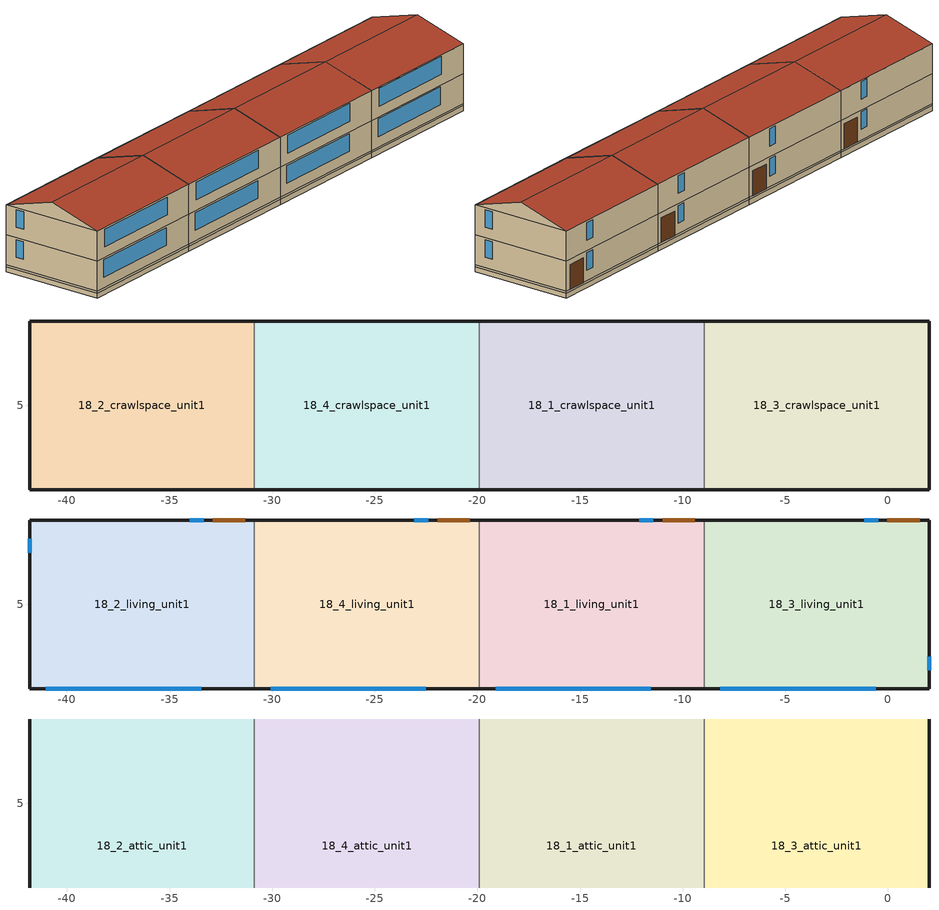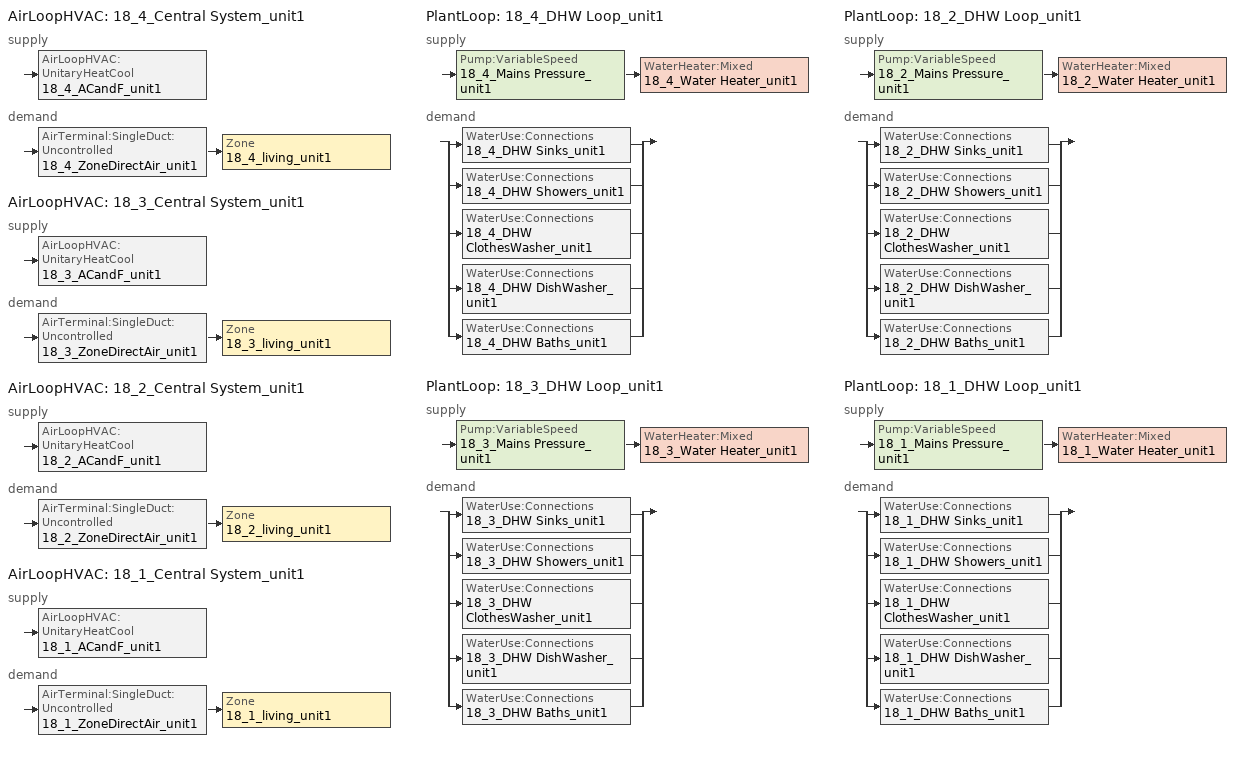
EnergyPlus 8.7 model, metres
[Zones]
18_4_crawlspace_unit1
 floor ground (HPSlab): -19.91,0.88 -30.87,0.88 -30.87,9.1 -19.91,9.1 z0.24
 wall outside (HPWall): -30.87,0.88 -19.91,0.88 / -19.91,9.1 -30.87,9.1 z0.65:0.79
 wall ground (HPWall): -30.87,0.88 -19.91,0.88 / -19.91,9.1 -30.87,9.1 z0.24:0.65
 wall to 18_1_crawlspace_unit1 (HPWall): -19.91,0.88 -19.91,9.1 z0.65:0.79; -19.91,0.88 -19.91,9.1 z0.24:0.65
 wall to 18_2_crawlspace_unit1 (HPWall): -30.87,9.1 -30.87,0.88 z0.65:0.79; -30.87,9.1 -30.87,0.88 z0.24:0.65
18_3_crawlspace_unit1
 floor ground (HPSlab): 2,0.88 -8.96,0.88 -8.96,9.1 2,9.1 z0.24
 wall outside (HPWall): -8.96,0.88 2,0.88 2,9.1 -8.96,9.1 z0.65:0.79
 wall ground (HPWall): -8.96,0.88 2,0.88 2,9.1 -8.96,9.1 z0.24:0.65
 wall to 18_1_crawlspace_unit1 (HPWall): -8.96,9.1 -8.96,0.88 z0.65:0.79; -8.96,9.1 -8.96,0.88 z0.24:0.65
18_2_crawlspace_unit1
 floor ground (HPSlab): -30.87,0.88 -41.83,0.88 -41.83,9.1 -30.87,9.1 z0.24
 wall outside (HPWall): -30.87,9.1 -41.83,9.1 -41.83,0.88 -30.87,0.88 z0.65:0.79
 wall ground (HPWall): -30.87,9.1 -41.83,9.1 -41.83,0.88 -30.87,0.88 z0.24:0.65
18_1_crawlspace_unit1
 floor ground (HPSlab): -8.96,0.88 -19.91,0.88 -19.91,9.1 -8.96,9.1 z0.24
 wall outside (HPWall): -19.91,0.88 -8.96,0.88 / -8.96,9.1 -19.91,9.1 z0.65:0.79
 wall ground (HPWall): -19.91,0.88 -8.96,0.88 / -8.96,9.1 -19.91,9.1 z0.24:0.65
18_4_living_unit1
 floor adiabatic (Interior Floor): -19.91,0.88 -30.87,0.88 -30.87,9.1 -19.91,9.1 z3.13
 floor to 18_4_crawlspace_unit1 (Exterior Floor): -19.91,0.88 -30.87,0.88 -30.87,9.1 -19.91,9.1 z0.79
 wall outside (HPWall): -30.87,0.88 -19.91,0.88 / -19.91,9.1 -30.87,9.1 z0.79:3.13; -30.87,0.88 -19.91,0.88 / -19.91,9.1 -30.87,9.1 z3.13:5.47
 wall to 18_1_living_unit1 (HPWall): -19.91,0.88 -19.91,9.1 z0.79:3.13; -19.91,0.88 -19.91,9.1 z3.13:5.47
 wall to 18_2_living_unit1 (HPWall): -30.87,9.1 -30.87,0.88 z0.79:3.13; -30.87,9.1 -30.87,0.88 z3.13:5.47
 window (Dbl Elec Abs Bleached 6mm/13mm Air): -30.08,0.88 -22.61,0.88 / -22.39,9.1 -23.06,9.1 z1.61:2.99; -29.97,0.88 -22.51,0.88 / -22.39,9.1 -23.07,9.1 z3.95:5.33
 door (Exterior Door): -20.37,9.1 -21.94,9.1 z0.79:2.71
 ceiling to 18_4_attic_unit1 (Interior Ceiling): -30.87,0.88 -19.91,0.88 -19.91,9.1 -30.87,9.1 z5.47
18_3_living_unit1
 floor adiabatic (Interior Floor): 2,0.88 -8.96,0.88 -8.96,9.1 2,9.1 z3.13
 floor to 18_3_crawlspace_unit1 (Exterior Floor): 2,0.88 -8.96,0.88 -8.96,9.1 2,9.1 z0.79
 wall outside (HPWall): -8.96,0.88 2,0.88 2,9.1 -8.96,9.1 z0.79:3.13; -8.96,0.88 2,0.88 2,9.1 -8.96,9.1 z3.13:5.47
 wall to 18_1_living_unit1 (HPWall): -8.96,9.1 -8.96,0.88 z0.79:3.13; -8.96,9.1 -8.96,0.88 z3.13:5.47
 window (Dbl Elec Abs Bleached 6mm/13mm Air): -8.16,0.88 -0.7,0.88 / -0.48,9.1 -1.15,9.1 / 2,1.79 2,2.45 z1.61:2.99; -8.05,0.88 -0.6,0.88 / -0.48,9.1 -1.16,9.1 / 2,1.79 2,2.44 z3.95:5.33
 door (Exterior Door): 1.55,9.1 -0.03,9.1 z0.79:2.71
 ceiling to 18_3_attic_unit1 (Interior Ceiling): -8.96,0.88 2,0.88 2,9.1 -8.96,9.1 z5.47
18_2_living_unit1
 floor adiabatic (Interior Floor): -30.87,0.88 -41.83,0.88 -41.83,9.1 -30.87,9.1 z3.13
 floor to 18_2_crawlspace_unit1 (Exterior Floor): -30.87,0.88 -41.83,0.88 -41.83,9.1 -30.87,9.1 z0.79
 wall outside (HPWall): -30.87,9.1 -41.83,9.1 -41.83,0.88 -30.87,0.88 z0.79:3.13; -30.87,9.1 -41.83,9.1 -41.83,0.88 -30.87,0.88 z3.13:5.47
 window (Dbl Elec Abs Bleached 6mm/13mm Air): -41.03,0.88 -33.57,0.88 / -33.35,9.1 -34.02,9.1 / -41.83,8.2 -41.83,7.53 z1.61:2.99; -40.92,0.88 -33.47,0.88 / -33.35,9.1 -34.03,9.1 / -41.83,8.2 -41.83,7.5 z3.95:5.33
 door (Exterior Door): -31.32,9.1 -32.89,9.1 z0.79:2.71
 ceiling to 18_2_attic_unit1 (Interior Ceiling): -41.83,0.88 -30.87,0.88 -30.87,9.1 -41.83,9.1 z5.47
18_1_living_unit1
 floor adiabatic (Interior Floor): -8.96,0.88 -19.91,0.88 -19.91,9.1 -8.96,9.1 z3.13
 floor to 18_1_crawlspace_unit1 (Exterior Floor): -8.96,0.88 -19.91,0.88 -19.91,9.1 -8.96,9.1 z0.79
 wall outside (HPWall): -19.91,0.88 -8.96,0.88 / -8.96,9.1 -19.91,9.1 z0.79:3.13; -19.91,0.88 -8.96,0.88 / -8.96,9.1 -19.91,9.1 z3.13:5.47
 window (Dbl Elec Abs Bleached 6mm/13mm Air): -19.12,0.88 -11.65,0.88 / -11.43,9.1 -12.11,9.1 z1.61:2.99; -19.01,0.88 -11.55,0.88 / -11.43,9.1 -12.12,9.1 z3.95:5.33
 door (Exterior Door): -9.41,9.1 -10.98,9.1 z0.79:2.71
 ceiling to 18_1_attic_unit1 (Interior Ceiling): -19.91,0.88 -8.96,0.88 -8.96,9.1 -19.91,9.1 z5.47
18_4_attic_unit1
 wall to 18_1_attic_unit1 (HPWall): -19.91,0.88,5.47 -19.91,9.1,5.47 -19.91,4.99,6.7
 wall to 18_2_attic_unit1 (HPWall): -30.87,9.1,5.47 -30.87,0.88,5.47 -30.87,4.99,6.7
 roof outside (HPRoof): -30.87,0.88,5.47 -19.91,0.88,5.47 -19.91,4.99,6.7 -30.87,4.99,6.7; -19.91,9.1,5.47 -30.87,9.1,5.47 -30.87,4.99,6.7 -19.91,4.99,6.7
18_3_attic_unit1
 wall outside (HPWall): 2,0.88,5.47 2,9.1,5.47 2,4.99,6.7
 wall to 18_1_attic_unit1 (HPWall): -8.96,9.1,5.47 -8.96,0.88,5.47 -8.96,4.99,6.7
 roof outside (HPRoof): -8.96,0.88,5.47 2,0.88,5.47 2,4.99,6.7 -8.96,4.99,6.7; 2,9.1,5.47 -8.96,9.1,5.47 -8.96,4.99,6.7 2,4.99,6.7
18_2_attic_unit1
 wall outside (HPWall): -41.83,9.1,5.47 -41.83,0.88,5.47 -41.83,4.99,6.7
 roof outside (HPRoof): -41.83,0.88,5.47 -30.87,0.88,5.47 -30.87,4.99,6.7 -41.83,4.99,6.7; -30.87,9.1,5.47 -41.83,9.1,5.47 -41.83,4.99,6.7 -30.87,4.99,6.7
18_1_attic_unit1
 roof outside (HPRoof): -19.91,0.88,5.47 -8.96,0.88,5.47 -8.96,4.99,6.7 -19.91,4.99,6.7; -8.96,9.1,5.47 -19.91,9.1,5.47 -19.91,4.99,6.7 -8.96,4.99,6.7
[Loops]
AirLoopHVAC '18_4_Central System_unit1'
 supply: AirLoopHVAC:UnitaryHeatCool '18_4_ACandF_unit1'
 demand: AirTerminal:SingleDuct:Uncontrolled '18_4_ZoneDirectAir_unit1' > Zone '18_4_living_unit1'
AirLoopHVAC '18_3_Central System_unit1'
 supply: AirLoopHVAC:UnitaryHeatCool '18_3_ACandF_unit1'
 demand: AirTerminal:SingleDuct:Uncontrolled '18_3_ZoneDirectAir_unit1' > Zone '18_3_living_unit1'
AirLoopHVAC '18_2_Central System_unit1'
 supply: AirLoopHVAC:UnitaryHeatCool '18_2_ACandF_unit1'
 demand: AirTerminal:SingleDuct:Uncontrolled '18_2_ZoneDirectAir_unit1' > Zone '18_2_living_unit1'
AirLoopHVAC '18_1_Central System_unit1'
 supply: AirLoopHVAC:UnitaryHeatCool '18_1_ACandF_unit1'
 demand: AirTerminal:SingleDuct:Uncontrolled '18_1_ZoneDirectAir_unit1' > Zone '18_1_living_unit1'
PlantLoop '18_4_DHW Loop_unit1'
 supply: Pump:VariableSpeed '18_4_Mains Pressure_unit1' > WaterHeater:Mixed '18_4_Water Heater_unit1'
 demand: split
  | WaterUse:Connections '18_4_DHW Sinks_unit1'
  | WaterUse:Connections '18_4_DHW Showers_unit1'
  | WaterUse:Connections '18_4_DHW ClothesWasher_unit1'
  | WaterUse:Connections '18_4_DHW DishWasher_unit1'
  | WaterUse:Connections '18_4_DHW Baths_unit1'
PlantLoop '18_3_DHW Loop_unit1'
 supply: Pump:VariableSpeed '18_3_Mains Pressure_unit1' > WaterHeater:Mixed '18_3_Water Heater_unit1'
 demand: split
  | WaterUse:Connections '18_3_DHW Sinks_unit1'
  | WaterUse:Connections '18_3_DHW Showers_unit1'
  | WaterUse:Connections '18_3_DHW ClothesWasher_unit1'
  | WaterUse:Connections '18_3_DHW DishWasher_unit1'
  | WaterUse:Connections '18_3_DHW Baths_unit1'
PlantLoop '18_2_DHW Loop_unit1'
 supply: Pump:VariableSpeed '18_2_Mains Pressure_unit1' > WaterHeater:Mixed '18_2_Water Heater_unit1'
 demand: split
  | WaterUse:Connections '18_2_DHW Sinks_unit1'
  | WaterUse:Connections '18_2_DHW Showers_unit1'
  | WaterUse:Connections '18_2_DHW ClothesWasher_unit1'
  | WaterUse:Connections '18_2_DHW DishWasher_unit1'
  | WaterUse:Connections '18_2_DHW Baths_unit1'
PlantLoop '18_1_DHW Loop_unit1'
 supply: Pump:VariableSpeed '18_1_Mains Pressure_unit1' > WaterHeater:Mixed '18_1_Water Heater_unit1'
 demand: split
  | WaterUse:Connections '18_1_DHW Sinks_unit1'
  | WaterUse:Connections '18_1_DHW Showers_unit1'
  | WaterUse:Connections '18_1_DHW ClothesWasher_unit1'
  | WaterUse:Connections '18_1_DHW DishWasher_unit1'
  | WaterUse:Connections '18_1_DHW Baths_unit1'
[Building]
SF+CZ5AWH+USA_IL_Chicago-OHare.Intl.AP.725300+elecres+crawlspace+IECC_2018: North Axis {deg}=0; Terrain=Suburbs; Loads Convergence Tolerance Value=0.04; Temperature Convergence Tolerance Value {deltaC}=0.4; Solar Distribution=FullExterior; Maximum Number of Warmup Days=25; Minimum Number of Warmup Days=6
[Site:Location]
Chicago Ohare Intl Ap_IL_USA Design_Conditions: Latitude {deg}=41.98; Longitude {deg}=-87.92; Time Zone {hr}=-6; Elevation {m}=201
[SizingPeriod:WeatherFileDays] Day of Week for Start Day=Monday; Use Weather File Daylight Saving Period=Yes; Use Weather File Rain and Snow Indicators=Yes
Name | Begin Month | Begin Day of Month | End Month | End Day of Month
HDD | 11 | 20 | 11 | 20
CDD | 7 | 21 | 7 | 21
HDD3 | 12 | 20 | 12 | 20
CDD2 | 5 | 23 | 5 | 23
CDD3 | 5 | 30 | 5 | 30
[Site:GroundTemperature:BuildingSurface]
4.4, 3.3, 2.3, 1.8, 2, 4, 6.8, 9.3, 10.1, 9.6, 7.8, 6
[Site:WaterMainsTemperature]
Calculation Method=Correlation; Annual Average Outdoor Air Temperature {C}=9.925; Maximum Difference In Monthly Average Outdoor Air Temperatures {deltaC}=28.7
[Material]
Name | Roughness | Thickness {m} | Conductivity {W/m-K} | Density {kg/m3} | Specific Heat {J/kg-K} | Thermal Absorptance | Solar Absorptance | Visible Absorptance
ceil_consol_layer | Rough | 0.400206 | 0.0617176 | 41.9286 | 776.251
floor_consol_layer | Rough | 0.23495 | 0.0515515 | 55.074 | 916.9311
Drywall_1/2in | MediumSmooth | 0.0127 | 0.16009 | 800.923 | 1087.84
Plywood_3/4in | Rough | 0.01905 | 0.115458 | 544.68 | 674.54 | 0.9 | 0.7 | 0.7
Carpet_n_pad | MediumSmooth | 0.0254001 | 0.0601314 | 32.0369 | 836.8 | 0.9 | 0.7 | 0.7
door_const | Smooth | 0.0422696 | 0.0720096 | 512.64 | 767.58
Std Wood 6inch | MediumSmooth | 0.15 | 0.12 | 540 | 1210 | 0.9 | 0.7 | 0.7
Wall Insulation HP | MediumRough | 0.32972 | 0.049 | 265 | 836.8 | 0.9 | 0.7 | 0.7
Roof Insulation HP | MediumRough | 0.68799 | 0.049 | 265 | 836.8 | 0.9 | 0.7 | 0.7
Slab Insulation HP | MediumRough | 0.04439 | 0.049 | 265 | 836.8 | 0.9 | 0.7 | 0.7
HW CONCRETE | Rough | 0.1016 | 1.311 | 2240 | 836.8 | 0.9 | 0.7 | 0.7
1/2IN Gypsum | Smooth | 0.0127 | 0.16 | 784.9 | 830 | 0.9 | 0.92 | 0.92
1IN Stucco | Smooth | 0.0253 | 0.6918 | 1858 | 837 | 0.9 | 0.92 | 0.92
8IN CONCRETE HW | Rough | 0.2032 | 1.311 | 2240 | 836.8 | 0.9 | 0.7 | 0.7
Roof Membrane | VeryRough | 0.0095 | 0.16 | 1121.29 | 1460 | 0.9 | 0.7 | 0.7
Metal Decking | MediumSmooth | 0.0015 | 45.006 | 7680 | 418.4 | 0.9 | 0.7 | 0.3
[Material:NoMass]
CP02 CARPET PAD: Roughness=VeryRough; Thermal Resistance {m2-K/W}=0.2165; Thermal Absorptance=0.9; Solar Absorptance=0.7; Visible Absorptance=0.8
[WindowMaterial:SimpleGlazingSystem]
Glass: U-Factor {W/m2-K}=1.70358; Solar Heat Gain Coefficient=0.3344; Visible Transmittance=0.88
[WindowMaterial:Glazing] Optical Data Type=SpectralAverage; Thickness {m}=0.012; Infrared Transmittance at Normal Incidence=0; Front Side Infrared Hemispherical Emissivity=0.84; Conductivity {W/m-K}=0.9
Name | Solar Transmittance at Normal Incidence | Front Side Solar Reflectance at Normal Incidence | Back Side Solar Reflectance at Normal Incidence | Visible Transmittance at Normal Incidence | Front Side Visible Reflectance at Normal Incidence | Back Side Visible Reflectance at Normal Incidence | Back Side Infrared Hemispherical Emissivity
ECABS-2 BLEACHED 6MM | 0.814 | 0.086 | 0.086 | 0.847 | 0.099 | 0.099 | 0.1
ECABS-2 COLORED 6MM | 0.111 | 0.179 | 0.179 | 0.128 | 0.081 | 0.081 | 0.1
CLEAR 12MM | 0.653 | 0.064 | 0.064 | 0.841 | 0.077 | 0.077 | 0.84
[WindowMaterial:Gas]
ARGON 13MM: Gas Type=Argon; Thickness {m}=0.0127
[WindowMaterial:Blind]
int_blind: Slat Orientation=Horizontal; Slat Width {m}=0.025; Slat Separation {m}=0.01875; Slat Thickness {m}=0.001; Slat Angle {deg}=45; Slat Conductivity {W/m-K}=221; Slat Beam Solar Transmittance=0; Front Side Slat Beam Solar Reflectance=0.5; Back Side Slat Beam Solar Reflectance=0.5; Slat Diffuse Solar Transmittance=0; Front Side Slat Diffuse Solar Reflectance=0.5; Back Side Slat Diffuse Solar Reflectance=0.5; Slat Beam Visible Transmittance=0; Front Side Slat Beam Visible Reflectance=0.5; Back Side Slat Beam Visible Reflectance=0.5; Slat Diffuse Visible Transmittance=0; Front Side Slat Diffuse Visible Reflectance=0.5; Back Side Slat Diffuse Visible Reflectance=0.5; Slat Infrared Hemispherical Transmittance=0; Front Side Slat Infrared Hemispherical Emissivity=0.9; Back Side Slat Infrared Hemispherical Emissivity=0.9; Blind to Glass Distance {m}=0.05; Blind Top Opening Multiplier=0.5; Blind Bottom Opening Multiplier=0.5; Blind Left Side Opening Multiplier=0.5; Blind Right Side Opening Multiplier=0.5
[Construction]
InteriorFurnishings: Std Wood 6inch
Exterior Floor: floor_consol_layer, Plywood_3/4in, Carpet_n_pad
Interior Floor: Plywood_3/4in, Carpet_n_pad
Interior Ceiling: ceil_consol_layer, Drywall_1/2in
Exterior Door: door_const
window_w_blinds: Glass, int_blind
HPWall: 1IN Stucco, 8IN CONCRETE HW, Wall Insulation HP, 1/2IN Gypsum
HPRoof: Roof Membrane, Roof Insulation HP, Metal Decking
HPSlab: HW CONCRETE, Slab Insulation HP, CP02 CARPET PAD
Dbl Elec Abs Bleached 6mm/13mm Air: ECABS-2 BLEACHED 6MM, ARGON 13MM, CLEAR 12MM, ARGON 13MM, CLEAR 12MM
Dbl Elec Abs Colored 6mm/13mm Air: ECABS-2 COLORED 6MM, ARGON 13MM, CLEAR 12MM, ARGON 13MM, CLEAR 12MM
[WindowProperty:ShadingControl] Glare Control Is Active=No
Name | Shading Type | Construction with Shading | Shading Control Type | Schedule | Shading Control Is Scheduled | Setpoint {W/m2, W or deg C}
18_4_Shades; 18_3_Shades; 18_2_Shades; 18_1_Shades | InteriorBlind | window_w_blinds | OnIfScheduleAllows | 18_shading_2012iecc | Yes
18_4_ECW; 18_3_ECW; 18_2_ECW; 18_1_ECW | SwitchableGlazing | Dbl Elec Abs Colored 6mm/13mm Air | OnIfHighZoneAirTemperature |  | No | 24
[Zone] Multiplier=1
18_4_living_unit1; 18_4_attic_unit1; 18_4_crawlspace_unit1; 18_3_living_unit1; 18_3_attic_unit1; 18_3_crawlspace_unit1; 18_2_living_unit1; 18_2_attic_unit1; 18_2_crawlspace_unit1; 18_1_living_unit1; 18_1_attic_unit1; 18_1_crawlspace_unit1
[InternalMass] Construction=InteriorFurnishings; Surface Area {m2}=9.89591
Name | Zone
18_4_Internalmass_unit1 | 18_4_living_unit1
18_3_Internalmass_unit1 | 18_3_living_unit1
18_2_Internalmass_unit1 | 18_2_living_unit1
18_1_Internalmass_unit1 | 18_1_living_unit1
[People] Number of People Schedule=18_Occupancy; Number of People Calculation Method=People; Number of People=3; Fraction Radiant=0; Sensible Heat Fraction=autocalculate; Activity Level Schedule=18_activity_sch; Enable ASHRAE 55 Comfort Warnings=No; Mean Radiant Temperature Calculation Type=ZoneAveraged
Name | Zone or ZoneList
18_4_people_unit1 | 18_4_living_unit1
18_3_people_unit1 | 18_3_living_unit1
18_2_people_unit1 | 18_2_living_unit1
18_1_people_unit1 | 18_1_living_unit1
[Lights] Schedule=18_InteriorLightingHE; Design Level Calculation Method=Watts/Area; Return Air Fraction=0; Fraction Radiant=0.2; Fraction Visible=0.6; Fraction Replaceable=0
Name | Zone or ZoneList | Watts per Zone Floor Area {W/m2}
18_4_Living Hardwired Lighting1 | 18_4_living_unit1 | 0.69
18_4_Living Plug-in Lighting1 | 18_4_living_unit1 | 0.29
18_3_Living Hardwired Lighting1 | 18_3_living_unit1 | 0.69
18_3_Living Plug-in Lighting1 | 18_3_living_unit1 | 0.29
18_2_Living Hardwired Lighting1 | 18_2_living_unit1 | 0.69
18_2_Living Plug-in Lighting1 | 18_2_living_unit1 | 0.29
18_1_Living Hardwired Lighting1 | 18_1_living_unit1 | 0.69
18_1_Living Plug-in Lighting1 | 18_1_living_unit1 | 0.29
[ElectricEquipment] Schedule=18_INTERMITTENT; Design Level Calculation Method=EquipmentLevel; Design Level {W}=500; Fraction Latent=0; Fraction Radiant=0.3; Fraction Lost=0
Name | Zone or ZoneList
18_4_LIVING ZONE ElecEq | 18_4_living_unit1
18_3_LIVING ZONE ElecEq | 18_3_living_unit1
18_2_LIVING ZONE ElecEq | 18_2_living_unit1
18_1_LIVING ZONE ElecEq | 18_1_living_unit1
[ZoneInfiltration:DesignFlowRate] Schedule=18_INF-SCHED; Design Flow Rate Calculation Method=AirChanges/Hour; Air Changes per Hour {1/hr}=0.1; Constant Term Coefficient=1; Temperature Term Coefficient=0; Velocity Term Coefficient=0; Velocity Squared Term Coefficient=0
Name | Zone or ZoneList
18_4_LIVING ZONE Infil 1 | 18_4_living_unit1
18_4_ATTIC ZONE Infil 1 | 18_4_attic_unit1
18_4_Infl_Crawl | 18_4_crawlspace_unit1
18_3_LIVING ZONE Infil 1 | 18_3_living_unit1
18_3_ATTIC ZONE Infil 1 | 18_3_attic_unit1
18_3_Infl_Crawl | 18_3_crawlspace_unit1
18_2_LIVING ZONE Infil 1 | 18_2_living_unit1
18_2_ATTIC ZONE Infil 1 | 18_2_attic_unit1
18_2_Infl_Crawl | 18_2_crawlspace_unit1
18_1_LIVING ZONE Infil 1 | 18_1_living_unit1
18_1_ATTIC ZONE Infil 1 | 18_1_attic_unit1
18_1_Infl_Crawl | 18_1_crawlspace_unit1
[ZoneVentilation:DesignFlowRate] Schedule=18_always_avail; Design Flow Rate Calculation Method=Flow/Zone; Design Flow Rate {m3/s}=0.0283168; Ventilation Type=Exhaust; Fan Pressure Rise {Pa}=0; Fan Total Efficiency=1; Constant Term Coefficient=1; Temperature Term Coefficient=0; Velocity Term Coefficient=0; Velocity Squared Term Coefficient=0; Minimum Indoor Temperature {C}=-100; Maximum Indoor Temperature {C}=100; Delta Temperature {deltaC}=-100; Minimum Outdoor Temperature {C}=-100; Maximum Outdoor Temperature {C}=100; Maximum Wind Speed {m/s}=40
Name | Zone or ZoneList
18_4_Ventilation_unit1 | 18_4_living_unit1
18_3_Ventilation_unit1 | 18_3_living_unit1
18_2_Ventilation_unit1 | 18_2_living_unit1
18_1_Ventilation_unit1 | 18_1_living_unit1
[ZoneVentilation:WindandStackOpenArea] Opening Area {m2}=4.13; Opening Area Fraction Schedule=18_VentingSched; Opening Effectiveness=0.5; Discharge Coefficient for Opening=autocalculate; Minimum Indoor Temperature {C}=23; Maximum Indoor Temperature {C}=25; Delta Temperature {deltaC}=0.5; Minimum Outdoor Temperature {C}=-32; Maximum Outdoor Temperature {C}=33; Maximum Wind Speed {m/s}=40
Name | Zone | Effective Angle {deg}
18_4_WINDOW_LDF_1.UNIT1_NV; 18_4_WINDOW_LDF_2.UNIT1_NV | 18_4_living_unit1 | 180
18_4_WINDOW_SDR_1.UNIT1_NV; 18_4_WINDOW_SDR_2.UNIT1_NV | 18_4_living_unit1 | 90
18_4_WINDOW_LDB_1.UNIT1_NV; 18_4_WINDOW_LDB_2.UNIT1_NV | 18_4_living_unit1 | 0
18_4_WINDOW_SDL_1.UNIT1_NV; 18_4_WINDOW_SDL_2.UNIT1_NV | 18_4_living_unit1 | 270
18_3_WINDOW_LDF_1.UNIT1_NV; 18_3_WINDOW_LDF_2.UNIT1_NV | 18_3_living_unit1 | 180
18_3_WINDOW_SDR_1.UNIT1_NV; 18_3_WINDOW_SDR_2.UNIT1_NV | 18_3_living_unit1 | 90
18_3_WINDOW_LDB_1.UNIT1_NV; 18_3_WINDOW_LDB_2.UNIT1_NV | 18_3_living_unit1 | 0
18_3_WINDOW_SDL_1.UNIT1_NV; 18_3_WINDOW_SDL_2.UNIT1_NV | 18_3_living_unit1 | 270
18_2_WINDOW_LDF_1.UNIT1_NV; 18_2_WINDOW_LDF_2.UNIT1_NV | 18_2_living_unit1 | 180
18_2_WINDOW_SDR_1.UNIT1_NV; 18_2_WINDOW_SDR_2.UNIT1_NV | 18_2_living_unit1 | 90
18_2_WINDOW_LDB_1.UNIT1_NV; 18_2_WINDOW_LDB_2.UNIT1_NV | 18_2_living_unit1 | 0
18_2_WINDOW_SDL_1.UNIT1_NV; 18_2_WINDOW_SDL_2.UNIT1_NV | 18_2_living_unit1 | 270
18_1_WINDOW_LDF_1.UNIT1_NV; 18_1_WINDOW_LDF_2.UNIT1_NV | 18_1_living_unit1 | 180
18_1_WINDOW_SDR_1.UNIT1_NV; 18_1_WINDOW_SDR_2.UNIT1_NV | 18_1_living_unit1 | 90
18_1_WINDOW_LDB_1.UNIT1_NV; 18_1_WINDOW_LDB_2.UNIT1_NV | 18_1_living_unit1 | 0
18_1_WINDOW_SDL_1.UNIT1_NV; 18_1_WINDOW_SDL_2.UNIT1_NV | 18_1_living_unit1 | 270
[Exterior:Lights]
Name | Schedule | Design Level {W}
18_4_Exterior-Lights_unit1; 18_3_Exterior-Lights_unit1; 18_2_Exterior-Lights_unit1; 18_1_Exterior-Lights_unit1 | 18_ExteriorLighting | 47.3411
18_4_Garage-Lights_unit1; 18_3_Garage-Lights_unit1; 18_2_Garage-Lights_unit1; 18_1_Garage-Lights_unit1 | 18_InteriorLightingHE | 7.84187
[DesignSpecification:OutdoorAir] Outdoor Air Method=Flow/Zone; Outdoor Air Flow per Person {m3/s-person}=0; Outdoor Air Flow per Zone {m3/s}=0.0283168
18_4_SZ_DSOA_living_unit1; 18_3_SZ_DSOA_living_unit1; 18_2_SZ_DSOA_living_unit1; 18_1_SZ_DSOA_living_unit1
[Sizing:Zone] Zone Cooling Design Supply Air Temperature Input Method=SupplyAirTemperature; Zone Cooling Design Supply Air Temperature {C}=12; Zone Heating Design Supply Air Temperature Input Method=SupplyAirTemperature; Zone Heating Design Supply Air Temperature {C}=50; Zone Cooling Design Supply Air Humidity Ratio {kgWater/kgDryAir}=0.008; Zone Heating Design Supply Air Humidity Ratio {kgWater/kgDryAir}=0.008; Cooling Design Air Flow Method=DesignDay; Cooling Minimum Air Flow per Zone Floor Area {m3/s-m2}=0.000762; Heating Design Air Flow Method=DesignDay; Heating Maximum Air Flow per Zone Floor Area {m3/s-m2}=0.002032; Heating Maximum Air Flow {m3/s}=0.141576; Heating Maximum Air Flow Fraction=0.3
Name | Design Specification Outdoor Air Object
18_4_living_unit1 | 18_4_SZ_DSOA_living_unit1
18_3_living_unit1 | 18_3_SZ_DSOA_living_unit1
18_2_living_unit1 | 18_2_SZ_DSOA_living_unit1
18_1_living_unit1 | 18_1_SZ_DSOA_living_unit1
[Sizing:System] Type of Load to Size On=Sensible; Design Outdoor Air Flow Rate {m3/s}=autosize; Central Heating Maximum System Air Flow Ratio=1; Preheat Design Temperature {C}=7; Preheat Design Humidity Ratio {kgWater/kgDryAir}=0.008; Precool Design Temperature {C}=11; Precool Design Humidity Ratio {kgWater/kgDryAir}=0.008; Central Cooling Design Supply Air Temperature {C}=12; Central Heating Design Supply Air Temperature {C}=50; Type of Zone Sum to Use=NonCoincident; 100% Outdoor Air in Cooling=No; 100% Outdoor Air in Heating=No; Central Cooling Design Supply Air Humidity Ratio {kgWater/kgDryAir}=0.008; Central Heating Design Supply Air Humidity Ratio {kgWater/kgDryAir}=0.008; Cooling Supply Air Flow Rate Method=DesignDay; Heating Supply Air Flow Rate Method=DesignDay; Zone Maximum Outdoor Air Fraction=1; Cooling Design Capacity Method=CoolingDesignCapacity; Cooling Design Capacity {W}=autosize; Heating Design Capacity Method=HeatingDesignCapacity; Heating Design Capacity {W}=autosize; Central Cooling Capacity Control Method=OnOff
18_4_Central System_unit1; 18_3_Central System_unit1; 18_2_Central System_unit1; 18_1_Central System_unit1
[Sizing:Plant] Loop Type=Heating; Design Loop Exit Temperature {C}=48.8889; Loop Design Temperature Difference {deltaC}=5.55556
18_4_DHW Loop_unit1; 18_3_DHW Loop_unit1; 18_2_DHW Loop_unit1; 18_1_DHW Loop_unit1
[ZoneControl:Thermostat] Control Type Schedule=18_zone_control_type
Name | Zone or ZoneList | Control 1
18_4_Zone Thermostat_unit1 | 18_4_living_unit1 | 18_4_thermostat_living Dual SP Control
18_3_Zone Thermostat_unit1 | 18_3_living_unit1 | 18_3_thermostat_living Dual SP Control
18_2_Zone Thermostat_unit1 | 18_2_living_unit1 | 18_2_thermostat_living Dual SP Control
18_1_Zone Thermostat_unit1 | 18_1_living_unit1 | 18_1_thermostat_living Dual SP Control
[ThermostatSetpoint:DualSetpoint] Heating Setpoint Temperature Schedule=18_heating_sch; Cooling Setpoint Temperature Schedule=18_cooling_sch
18_4_thermostat_living Dual SP Control; 18_3_thermostat_living Dual SP Control; 18_2_thermostat_living Dual SP Control; 18_1_thermostat_living Dual SP Control
[AirTerminal:SingleDuct:Uncontrolled] Availability Schedule=18_always_avail; Maximum Air Flow Rate {m3/s}=autosize
18_4_ZoneDirectAir_unit1; 18_3_ZoneDirectAir_unit1; 18_2_ZoneDirectAir_unit1; 18_1_ZoneDirectAir_unit1
[Zone equipment]
18_4_living_unit1: 18_4_ZoneDirectAir_unit1
18_3_living_unit1: 18_3_ZoneDirectAir_unit1
18_2_living_unit1: 18_2_ZoneDirectAir_unit1
18_1_living_unit1: 18_1_ZoneDirectAir_unit1
[Fan:OnOff] Availability Schedule=18_always_avail; Fan Total Efficiency=0.5915; Pressure Rise {Pa}=400; Maximum Flow Rate {m3/s}=autosize; Motor Efficiency=0.65; Motor In Airstream Fraction=1
18_4_Supply Fan_unit1; 18_3_Supply Fan_unit1; 18_2_Supply Fan_unit1; 18_1_Supply Fan_unit1
[Coil:Cooling:DX:SingleSpeed] Availability Schedule=18_always_avail; Gross Rated Total Cooling Capacity {W}=autosize; Gross Rated Sensible Heat Ratio=autosize; Gross Rated Cooling COP {W/W}=3.97009; Rated Air Flow Rate {m3/s}=autosize
Name | Total Cooling Capacity Function of Temperature Curve | Total Cooling Capacity Function of Flow Fraction Curve | Energy Input Ratio Function of Temperature Curve | Energy Input Ratio Function of Flow Fraction Curve | Part Load Fraction Correlation Curve
18_4_DX Cooling Coil_unit1 | 18_4_Cool-Cap-FT | 18_4_ConstantCubic | 18_4_Cool-EIR-FT | 18_4_ConstantCubic | 18_4_Cool-PLF-fPLR
18_3_DX Cooling Coil_unit1 | 18_3_Cool-Cap-FT | 18_3_ConstantCubic | 18_3_Cool-EIR-FT | 18_3_ConstantCubic | 18_3_Cool-PLF-fPLR
18_2_DX Cooling Coil_unit1 | 18_2_Cool-Cap-FT | 18_2_ConstantCubic | 18_2_Cool-EIR-FT | 18_2_ConstantCubic | 18_2_Cool-PLF-fPLR
18_1_DX Cooling Coil_unit1 | 18_1_Cool-Cap-FT | 18_1_ConstantCubic | 18_1_Cool-EIR-FT | 18_1_ConstantCubic | 18_1_Cool-PLF-fPLR
[Coil:Heating:Electric] Availability Schedule=18_always_avail; Efficiency=1; Nominal Capacity {W}=autosize
18_4_Main electric heating coil_unit1; 18_3_Main electric heating coil_unit1; 18_2_Main electric heating coil_unit1; 18_1_Main electric heating coil_unit1
[AirLoopHVAC:UnitaryHeatCool] Availability Schedule=18_always_avail; Supply Air Fan Operating Mode Schedule=18_fan_cycle; Maximum Supply Air Temperature {C}=80; Cooling Supply Air Flow Rate {m3/s}=autosize; Heating Supply Air Flow Rate {m3/s}=autosize; No Load Supply Air Flow Rate {m3/s}=0; Fan Placement=BlowThrough; Dehumidification Control Type=None
Name | Controlling Zone or Thermostat Location | Supply Fan | Heating Coil | Cooling Coil
18_4_ACandF_unit1 | 18_4_living_unit1 | 18_4_Supply Fan_unit1 | 18_4_Main electric heating coil_unit1 | 18_4_DX Cooling Coil_unit1
18_3_ACandF_unit1 | 18_3_living_unit1 | 18_3_Supply Fan_unit1 | 18_3_Main electric heating coil_unit1 | 18_3_DX Cooling Coil_unit1
18_2_ACandF_unit1 | 18_2_living_unit1 | 18_2_Supply Fan_unit1 | 18_2_Main electric heating coil_unit1 | 18_2_DX Cooling Coil_unit1
18_1_ACandF_unit1 | 18_1_living_unit1 | 18_1_Supply Fan_unit1 | 18_1_Main electric heating coil_unit1 | 18_1_DX Cooling Coil_unit1
[AirLoopHVAC] Design Supply Air Flow Rate {m3/s}=autosize
18_4_Central System_unit1; 18_3_Central System_unit1; 18_2_Central System_unit1; 18_1_Central System_unit1
[Pump:VariableSpeed] Design Maximum Flow Rate {m3/s}=autosize; Design Pump Head {Pa}=1; Design Power Consumption {W}=0; Motor Efficiency=1; Fraction of Motor Inefficiencies to Fluid Stream=0; Coefficient 1 of the Part Load Performance Curve=0; Coefficient 2 of the Part Load Performance Curve=1; Coefficient 3 of the Part Load Performance Curve=0; Coefficient 4 of the Part Load Performance Curve=0; Design Minimum Flow Rate {m3/s}=0; Pump Control Type=Intermittent
18_4_Mains Pressure_unit1; 18_3_Mains Pressure_unit1; 18_2_Mains Pressure_unit1; 18_1_Mains Pressure_unit1
[WaterHeater:Mixed] Tank Volume {m3}=0.196841; Setpoint Temperature Schedule=18_dhw_setpt; Deadband Temperature Difference {deltaC}=2; Maximum Temperature Limit {C}=50; Heater Control Type=Cycle; Heater Maximum Capacity {W}=autosize; Heater Minimum Capacity {W}=0; Heater Ignition Minimum Flow Rate {m3/s}=0; Heater Fuel Type=electricity; Heater Thermal Efficiency=1; Ambient Temperature Indicator=Zone; Off Cycle Loss Coefficient to Ambient Temperature {W/K}=1.23162; Off Cycle Loss Fraction to Zone=1; On Cycle Loss Coefficient to Ambient Temperature {W/K}=1.23162; On Cycle Loss Fraction to Zone=1; Peak Use Flow Rate {m3/s}=0; Use Side Effectiveness=1; Source Side Effectiveness=1; Use Side Design Flow Rate {m3/s}=autosize; Source Side Design Flow Rate {m3/s}=0; Indirect Water Heating Recovery Time {hr}=1.5
Name | Ambient Temperature Zone
18_4_Water Heater_unit1 | 18_4_living_unit1
18_3_Water Heater_unit1 | 18_3_living_unit1
18_2_Water Heater_unit1 | 18_2_living_unit1
18_1_Water Heater_unit1 | 18_1_living_unit1
[WaterHeater:Sizing] Design Mode=ResidentialHUD-FHAMinimum; Number of Bedrooms=3; Number of Bathrooms=3
18_4_Water Heater_unit1; 18_3_Water Heater_unit1; 18_2_Water Heater_unit1; 18_1_Water Heater_unit1
[PlantLoop] Fluid Type=Water; Maximum Loop Temperature {C}=100; Minimum Loop Temperature {C}=0; Maximum Loop Flow Rate {m3/s}=autosize; Minimum Loop Flow Rate {m3/s}=0; Plant Loop Volume {m3}=autocalculate; Load Distribution Scheme=Optimal
Name | Plant Equipment Operation Scheme
18_4_DHW Loop_unit1 | 18_4_DHW Loop Operation_unit1
18_3_DHW Loop_unit1 | 18_3_DHW Loop Operation_unit1
18_2_DHW Loop_unit1 | 18_2_DHW Loop Operation_unit1
18_1_DHW Loop_unit1 | 18_1_DHW Loop Operation_unit1
[PlantEquipmentList]
18_4_DHW Plant Equipment_unit1: 18_4_Water Heater_unit1
18_3_DHW Plant Equipment_unit1: 18_3_Water Heater_unit1
18_2_DHW Plant Equipment_unit1: 18_2_Water Heater_unit1
18_1_DHW Plant Equipment_unit1: 18_1_Water Heater_unit1
[PlantEquipmentOperation:HeatingLoad] Load Range 1 Lower Limit {W}=0; Load Range 1 Upper Limit {W}=1000000000000000
Name | Range 1 Equipment List
18_4_DHW Control Scheme_unit1 | 18_4_DHW Plant Equipment_unit1
18_3_DHW Control Scheme_unit1 | 18_3_DHW Plant Equipment_unit1
18_2_DHW Control Scheme_unit1 | 18_2_DHW Plant Equipment_unit1
18_1_DHW Control Scheme_unit1 | 18_1_DHW Plant Equipment_unit1
[PlantEquipmentOperationSchemes] Control Scheme 1 Schedule=18_always_avail
Name | Control Scheme 1
18_4_DHW Loop Operation_unit1 | 18_4_DHW Control Scheme_unit1
18_3_DHW Loop Operation_unit1 | 18_3_DHW Control Scheme_unit1
18_2_DHW Loop Operation_unit1 | 18_2_DHW Control Scheme_unit1
18_1_DHW Loop Operation_unit1 | 18_1_DHW Control Scheme_unit1
[AvailabilityManager:Scheduled] Schedule=18_always_avail
18_4_System availability; 18_3_System availability; 18_2_System availability; 18_1_System availability
[SetpointManager:Scheduled] Control Variable=Temperature; Schedule=18_DHWSupplySetpoint
Name | Setpoint Node or NodeList
18_4_DHW Loop Setpoint Manager_unit1 | 18_4_DHW Supply Outlet Node_unit1
18_3_DHW Loop Setpoint Manager_unit1 | 18_3_DHW Supply Outlet Node_unit1
18_2_DHW Loop Setpoint Manager_unit1 | 18_2_DHW Supply Outlet Node_unit1
18_1_DHW Loop Setpoint Manager_unit1 | 18_1_DHW Supply Outlet Node_unit1
[WaterUse:Equipment]
Name | Peak Flow Rate {m3/s} | Flow Rate Fraction Schedule | Target Temperature Schedule
18_4_Clothes Washer_unit1; 18_3_Clothes Washer_unit1; 18_2_Clothes Washer_unit1; 18_1_Clothes Washer_unit1 | 1.62192e-06 | 18_ClothesWasher | 18_CWWaterTempSchedule
18_4_Dishwasher_unit1; 18_3_Dishwasher_unit1; 18_2_Dishwasher_unit1; 18_1_Dishwasher_unit1 | 6.36685e-07 | 18_Dishwasher | 18_DWWaterTempSchedule
18_4_Sinks_unit1; 18_3_Sinks_unit1; 18_2_Sinks_unit1; 18_1_Sinks_unit1 | 7.1934e-05 | 18_BA_sink_sch | 18_SSBWaterTempSchedule
18_4_Showers_unit1; 18_3_Showers_unit1; 18_2_Showers_unit1; 18_1_Showers_unit1 | 0.000141975 | 18_BA_shower_sch | 18_SSBWaterTempSchedule
18_4_Baths_unit1; 18_3_Baths_unit1; 18_2_Baths_unit1; 18_1_Baths_unit1 | 0.00027764 | 18_BA_bath_sch | 18_SSBWaterTempSchedule
[WaterUse:Connections] Drain Water Heat Exchanger Type=None
Name | Water Use Equipment 1
18_4_DHW Sinks_unit1 | 18_4_Sinks_unit1
18_4_DHW Showers_unit1 | 18_4_Showers_unit1
18_4_DHW ClothesWasher_unit1 | 18_4_Clothes Washer_unit1
18_4_DHW DishWasher_unit1 | 18_4_Dishwasher_unit1
18_4_DHW Baths_unit1 | 18_4_Baths_unit1
18_3_DHW Sinks_unit1 | 18_3_Sinks_unit1
18_3_DHW Showers_unit1 | 18_3_Showers_unit1
18_3_DHW ClothesWasher_unit1 | 18_3_Clothes Washer_unit1
18_3_DHW DishWasher_unit1 | 18_3_Dishwasher_unit1
18_3_DHW Baths_unit1 | 18_3_Baths_unit1
18_2_DHW Sinks_unit1 | 18_2_Sinks_unit1
18_2_DHW Showers_unit1 | 18_2_Showers_unit1
18_2_DHW ClothesWasher_unit1 | 18_2_Clothes Washer_unit1
18_2_DHW DishWasher_unit1 | 18_2_Dishwasher_unit1
18_2_DHW Baths_unit1 | 18_2_Baths_unit1
18_1_DHW Sinks_unit1 | 18_1_Sinks_unit1
18_1_DHW Showers_unit1 | 18_1_Showers_unit1
18_1_DHW ClothesWasher_unit1 | 18_1_Clothes Washer_unit1
18_1_DHW DishWasher_unit1 | 18_1_Dishwasher_unit1
18_1_DHW Baths_unit1 | 18_1_Baths_unit1
[Schedule:Day:Hourly]
18_OccupancyDay: 1, 1, 1, 1, 1, 1, 1, 0.8831, 0.40861, 0.24189, 0.24189, 0.24189, 0.24189, 0.24189, 0.24189, 0.24189, 0.29498, 0.5531, 0.89693, 0.89693, 0.89693, 1, 1, 1
18_ExteriorLightingDay: 1, 1, 1, 1, 1, 1, 0, 0, 0, 0, 0, 0, 0, 0, 0, 0, 0, 0, 1, 1, 1, 1, 1, 1
18_LightingDay_EELighting: 0.06875, 0.06875, 0.06875, 0.06875, 0.20625, 0.429688, 0.48125, 0.429688, 0.189062, 0.128906, 0.128906, 0.128906, 0.128906, 0.128906, 0.128906, 0.223438, 0.48125, 0.670312, 0.902344, 1, 1, 0.75625, 0.421094, 0.171875
18_DishwasherWeekday: 0.115858, 0.0514759, 0.0385692, 0.0257379, 0.0257379, 0.0772138, 0.154503, 0.231792, 0.437922, 0.489398, 0.425016, 0.360633, 0.309082, 0.347726, 0.283344, 0.270437, 0.283344, 0.373464, 0.656883, 0.8372, 0.682621, 0.502305, 0.33482, 0.231792
18_DishwasherWeekend: 0.124134, 0.0551527, 0.0413241, 0.0275764, 0.0275764, 0.0827291, 0.165539, 0.248349, 0.469202, 0.524355, 0.455374, 0.386393, 0.331159, 0.372564, 0.303583, 0.289754, 0.303583, 0.40014, 0.703804, 0.897, 0.73138, 0.538184, 0.358735, 0.248349
18_DishwasherVacation; 18_ClothesWasherVacation: 0, 0, 0, 0, 0, 0, 0, 0, 0, 0, 0, 0, 0, 0, 0, 0, 0, 0, 0, 0, 0, 0, 0, 0
18_ClothesWasherWeekday: 0.0796475, 0.0637009, 0.0318078, 0.0318078, 0.0637009, 0.095594, 0.191188, 0.414354, 0.621574, 0.7332, 0.717253, 0.637521, 0.573735, 0.510034, 0.446247, 0.414354, 0.430301, 0.414354, 0.414354, 0.414354, 0.414354, 0.398408, 0.270921, 0.143434
18_ClothesWasherWeekend: 0.097441, 0.077932, 0.0389138, 0.0389138, 0.077932, 0.11695, 0.2339, 0.506923, 0.760436, 0.897, 0.877491, 0.779946, 0.701909, 0.623977, 0.545941, 0.506923, 0.526432, 0.506923, 0.506923, 0.506923, 0.506923, 0.487414, 0.331446, 0.175477
[Schedule:Week:Compact]
18_DishwasherWeek: For: Weekdays, 18_DishwasherWeekday, For: CustomDay1, 18_DishwasherVacation, For: AllOtherDays, 18_DishwasherWeekend
18_ClothesWasherWeek: For: Weekdays, 18_ClothesWasherWeekday, For: CustomDay1, 18_ClothesWasherVacation, For: AllOtherDays, 18_ClothesWasherWeekend
18_OccupancyWeek: AllDays, 18_OccupancyDay
18_LightingProfileWeek_EELighting: For: AllDays, 18_LightingDay_EELighting
18_ExteriorLightingProfileWeek: For: AllDays, 18_ExteriorLightingDay
[Schedule:Year]
18_Occupancy: 18_OccupancyWeek, 1, 1, 12, 31
18_InteriorLightingHE: 18_LightingProfileWeek_EELighting, 1, 1, 12, 31
18_ExteriorLighting: 18_ExteriorLightingProfileWeek, 1, 1, 12, 31
18_Dishwasher: 18_DishwasherWeek, 1, 1, 12, 31
18_ClothesWasher: 18_ClothesWasherWeek, 1, 1, 12, 31
[Schedule:Compact]
18_BA_shower_sch: Through: 12/31, For: AllDays, Until: 1:00, 0.00204722, Until: 2:00, 0.000930554, Until: 3:00, 0.000558333, Until: 4:00, 0.000930554, Until: 5:00, 0.00260555, Until: 6:00, 0.00967777, Until: 7:00, 0.0219611, Until: 8:00, 0.021775, Until: 9:00, 0.0176805, Until: 10:00, 0.0137722, Until: 11:00, 0.0111667, Until: 12:00, 0.00874721, Until: 13:00, 0.00632777, Until: 14:00, 0.00539722, Until: 15:00, 0.00483888, Until: 16:00, 0.00465277, Until: 17:00, 0.00558333, Until: 18:00, 0.00725832, Until: 19:00, 0.00781666, Until: 20:00, 0.00781666, Until: 21:00, 0.00781666, Until: 22:00, 0.00763055, Until: 23:00, 0.00539722, Until: 24:00, 0.00390833
18_BA_bath_sch: Through: 12/31, For: AllDays, Until: 1:00, 0.000190545, Until: 2:00, 9.52723e-05, Until: 3:00, 9.52723e-05, Until: 4:00, 9.52723e-05, Until: 5:00, 0.000190545, Until: 6:00, 0.000452543, Until: 7:00, 0.00109563, Until: 8:00, 0.00138145, Until: 9:00, 0.00157199, Until: 10:00, 0.00138145, Until: 11:00, 0.00109563, Until: 12:00, 0.000833632, Until: 13:00, 0.00073836, Until: 14:00, 0.000547816, Until: 15:00, 0.000547816, Until: 16:00, 0.000547816, Until: 17:00, 0.000928905, Until: 18:00, 0.00109563, Until: 19:00, 0.00183399, Until: 20:00, 0.00238181, Until: 21:00, 0.00238181, Until: 22:00, 0.00183399, Until: 23:00, 0.00157199, Until: 24:00, 0.000928905
18_BA_sink_sch: Through: 12/31, For: AllDays, Until: 1:00, 0.00458624, Until: 2:00, 0.00229312, Until: 3:00, 0.00163794, Until: 4:00, 0.00163794, Until: 5:00, 0.00229312, Until: 6:00, 0.00589659, Until: 7:00, 0.0137587, Until: 8:00, 0.0203105, Until: 9:00, 0.0216208, Until: 10:00, 0.0203105, Until: 11:00, 0.0176898, Until: 12:00, 0.0163794, Until: 13:00, 0.0160518, Until: 14:00, 0.0147415, Until: 15:00, 0.0140863, Until: 16:00, 0.0134311, Until: 17:00, 0.0157243, Until: 18:00, 0.0212933, Until: 19:00, 0.0245691, Until: 20:00, 0.0226036, Until: 21:00, 0.0186725, Until: 22:00, 0.0157243, Until: 23:00, 0.0131035, Until: 24:00, 0.00884489
18_activity_sch: Through: 12/31, For: AllDays, Until: 24:00, 117.28
18_zone_control_type: Through: 12/31, For: AllDays, Until 24:00, 4
18_shading_2012iecc: Through: 12/31, For: AllDays, Until 24:00, 0
18_dhw_setpt: Through: 12/31, For: AllDays, Until 24:00, 48
18_always_avail: Through: 12/31, For: AllDays, Until: 24:00, 1
18_heating_sch: Through: 12/31, For: AllDays, Until: 24:00, 20
18_cooling_sch: Through: 12/31, For: AllDays, Until: 24:00, 25
18_fan_cycle: Through: 12/31, For: AllDays, Until: 24:00, 0
18_VentingSched: Through: 6/30, For: AllDays, Until: 24:00, 0, Through: 9/30, For: AllDays, Until: 24:00, 0, Through: 12/31, For: AllDays, Until: 24:00, 0
18_INTERMITTENT: Through: 12/31, For: WeekDays, Until: 8:00, 0, Until: 18:00, 1, Until: 24:00, 0, For: AllOtherDays, Until: 24:00, 0
18_INF-SCHED: Through: 12/31, For: Alldays, Until: 24:00, 1
[Schedule:Constant]
Name | Hourly Value
18_DWWaterTempSchedule; 18_CWWaterTempSchedule; 18_DHWSupplySetpoint | 48.8889
18_SSBWaterTempSchedule | 40.5556
[Curve:Quadratic] Coefficient1 Constant=0.801414; Coefficient2 x=0.237447; Coefficient3 x**2=-0.0393773; Minimum Value of x=0; Maximum Value of x=1; Minimum Curve Output=0.7; Maximum Curve Output=1
18_4_Cool-PLF-fPLR; 18_3_Cool-PLF-fPLR; 18_2_Cool-PLF-fPLR; 18_1_Cool-PLF-fPLR
[Curve:Cubic] Coefficient1 Constant=1; Coefficient2 x=0; Coefficient3 x**2=0; Coefficient4 x**3=0; Minimum Value of x=-100; Maximum Value of x=100
18_4_ConstantCubic; 18_3_ConstantCubic; 18_2_ConstantCubic; 18_1_ConstantCubic
[Curve:Biquadratic] Minimum Value of x=-100; Maximum Value of x=100; Minimum Value of y=-100; Maximum Value of y=100
Name | Coefficient1 Constant | Coefficient2 x | Coefficient3 x**2 | Coefficient4 y | Coefficient5 y**2 | Coefficient6 x*y
18_4_Cool-Cap-fT; 18_3_Cool-Cap-fT; 18_2_Cool-Cap-fT; 18_1_Cool-Cap-fT | 1.26489 | -0.035055 | 0.00211086 | -0.00152689 | -7.0308e-06 | -0.000469184
18_4_Cool-EIR-fT; 18_3_Cool-EIR-fT; 18_2_Cool-EIR-fT; 18_1_Cool-EIR-fT | 0.384024 | 0.0296967 | -0.00113293 | 0.00649067 | 0.000262699 | -0.000120722
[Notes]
$Id: eplus.res.template,v 1.15 2019/02/07 17:10:57 d3a061 Exp d3a061 $
$Log: eplus.res.template,v $
Added defaults for duct R-values.  Added a code default (taken from
consolidated.materials.template) and a moisture_regime default (from
the same place).
Added default settings for wwr.  Fixed problem that was using the
'system' parm where it should have used 'hvac_type'; also added
missing setting of hvac_type to 'heatpump' where appropriate.
Fixed bug in how r_crawlwall and r_bsmtwall were being defaulted.
Beefed up screening of tropical_designation as applied to singe-family
homes (was accidentally including singlewide manufactured homes in
the check).
Added the $TEMPLATE_PATH variable to simplify the process() calls.
Fairly extensive cleanup and refactoring to make make the template work with
the "canonical" index variables and other such things, including making
cfm25 a valid input that is coordinated with leakage_ratio.
Changed hard-coded shower_gpm, sink_gpm, and bath_gpm variables to changeable
parameters with defaults.
Fixed big that was setting $humidity_designation and/or $tropical_designation to
undef instead of ''.  Added the $ach25 parameter as a better alternative to the
$leakage_ratio that had been used in the past (the latter, if given, still has
precedence over the former).  Added calls to generate a globals_report.  And af
few cleanups of code.
Added kludges to allow more consistent parm column names for climate zones, moisture
regimes, and humidity/tropical designations.  Put in a check to bomb if the user
specifies any specific LED components to the lighting (needs to be enhanced to properly
accommodate LEDs, but...later).  Fixed default value of $ua.
Added/clarified comments on the $max_supply calcs.
Fixed a bunch of typos that were introduced when the setdef() calls were
inserted in place of ||=.  Also added in 2018 IECC default lighting fractions
that had been inadvertently omitted before.
Replaced all uses of ||= with setdef() or val_or().  Added in re-wired (haha)
lighting procedure.  A few other fix-ups, comments, indents, etc., that were
left out when the original 8.6 template was created.  (Sigh.)
Updated DHW energy factors for new Federal standards that are current as
Reworked DHW savings for 2015 and 2018 IECCs.
Revision 1.3  2017/04/27 21:41:17  mend509
Added the additional lighting load for the unconditioned floor area of the semi-conditioned prototype
Dropped all the Windows line ending characters (ugh--it marks every line
as updated in the diffs), and changed to the "English" version of $WARNING
to eliminate the Perl warnings about the deprecated control-W version of
that variable.
Revision 1.1  2017/04/12 22:43:34  mend509
Initial revision
Revision 1.6  2015/06/27 00:14:44  mend509
Revised insulation quality calculation
Revision 1.5  2015/05/21 16:51:15  mend509
Archive after determination analysis
Revision 1.4  2014/06/27 16:27:02  mend509
Check in before DHW changes
Revision 1.2  2014/05/19 23:06:43  mend509
Two main revisions:
1: Re-wired ground temperature sections to read from previously generated gtp files if available
2: Copied over 2012 IECC into 2015 IECC variables where applicable
Revision 1.1  2014/05/16 23:22:50  mend509
Initial revision
Revision 1.2  2013/03/29 17:30:21  mend509
Archived after generating first set of masonry input files
Revision 1.1  2013/03/24 05:30:59  mend509
Initial revision
The Residential Prototype Building Models were developed by Pacific Northwest National Laboratory (PNNL),
under contract with the U.S. Department of Energy (DOE).
The purpose of developing these building prototype models is to measure energy saving impacts from
various residential energy codes. Detailed model development descriptions are documented in
PNNL report titled "Cost-Effectiveness Analysis of the 2009 and 2012 IECC Residential Provisions
- Technical Support Document".
GPARM parameters as run:
ID = SF+CZ5AWH+USA_IL_Chicago-OHare.Intl.AP.725300+elecres+crawlspace+IECC_2018
weatherfile = USA_IL_Chicago-OHare.Intl.AP.725300_TMY3.epw
climate_zone = Climate Zone 5
